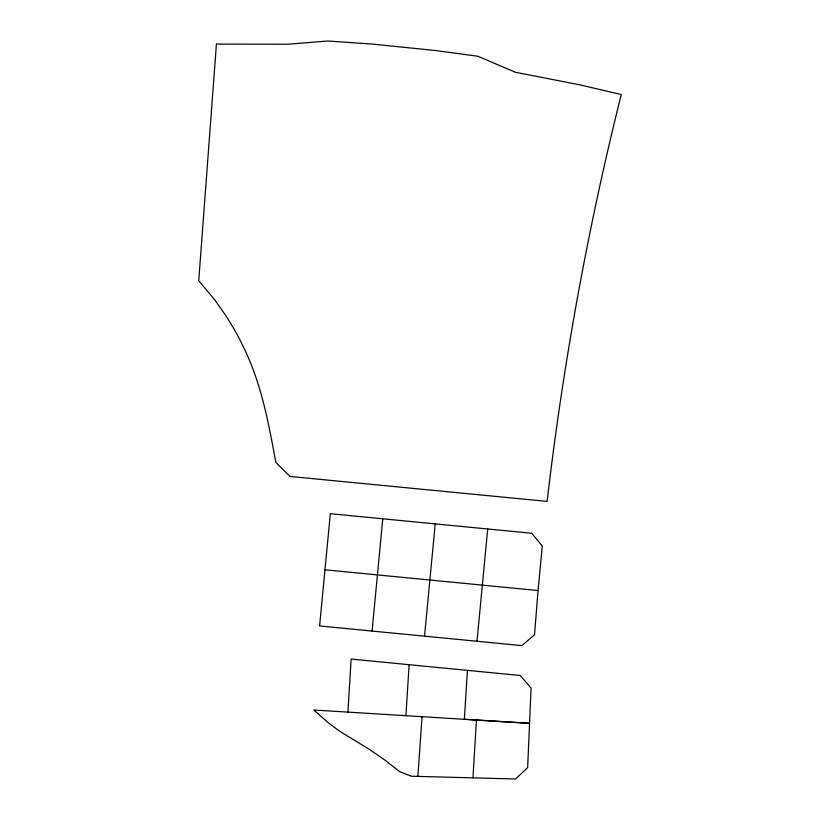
<?xml version="1.0" encoding="UTF-8"?>
<svg xmlns="http://www.w3.org/2000/svg" width="820" height="820" viewBox="0 0 820 820"><rect width="100%" height="100%" fill="white"/><g stroke="black" fill="none" stroke-linecap="round" stroke-linejoin="round"><path stroke-width="1.23" d="M347.926 712.139L351.144 659.065L520.249 675.495L531.073 688.072L527.649 767.643L515.565 779L411.332 776.212L399.606 771.599L384.939 760.109L369.635 749.552L339.787 731.327L328.338 722.83L313.865 710.018L529.177 723.291L464.376 719.284L467.4 670.35M472.945 777.872L476.43 720.042M405.92 715.696L409.108 664.702M417.872 776.376L422.054 716.69M538.043 590.543L534.517 634.854L521.868 645.617L319.605 625.957L330.327 513.689L531.77 533.277L542.286 546.12L538.043 590.543L324.945 569.797M372.085 631.072L382.776 518.804M424.545 636.156L435.225 523.918M487.715 528.992L476.994 641.23M216.429 44.085L198.737 280.686L214.932 300.099L225.192 314.736A283.105 283.105 0 0 1 250.223 362.112C263.343 394.194 269.595 428.501 275.817 462.439L289.993 476.44L547.104 501.409C563.094 364.367 587.766 228.36 621.263 94.515L579.607 84.788L515.431 72.273L477.886 56.242L435.963 50.594L372.454 44.085L327.938 41L288.168 44.218L216.429 44.085"/></g></svg>
